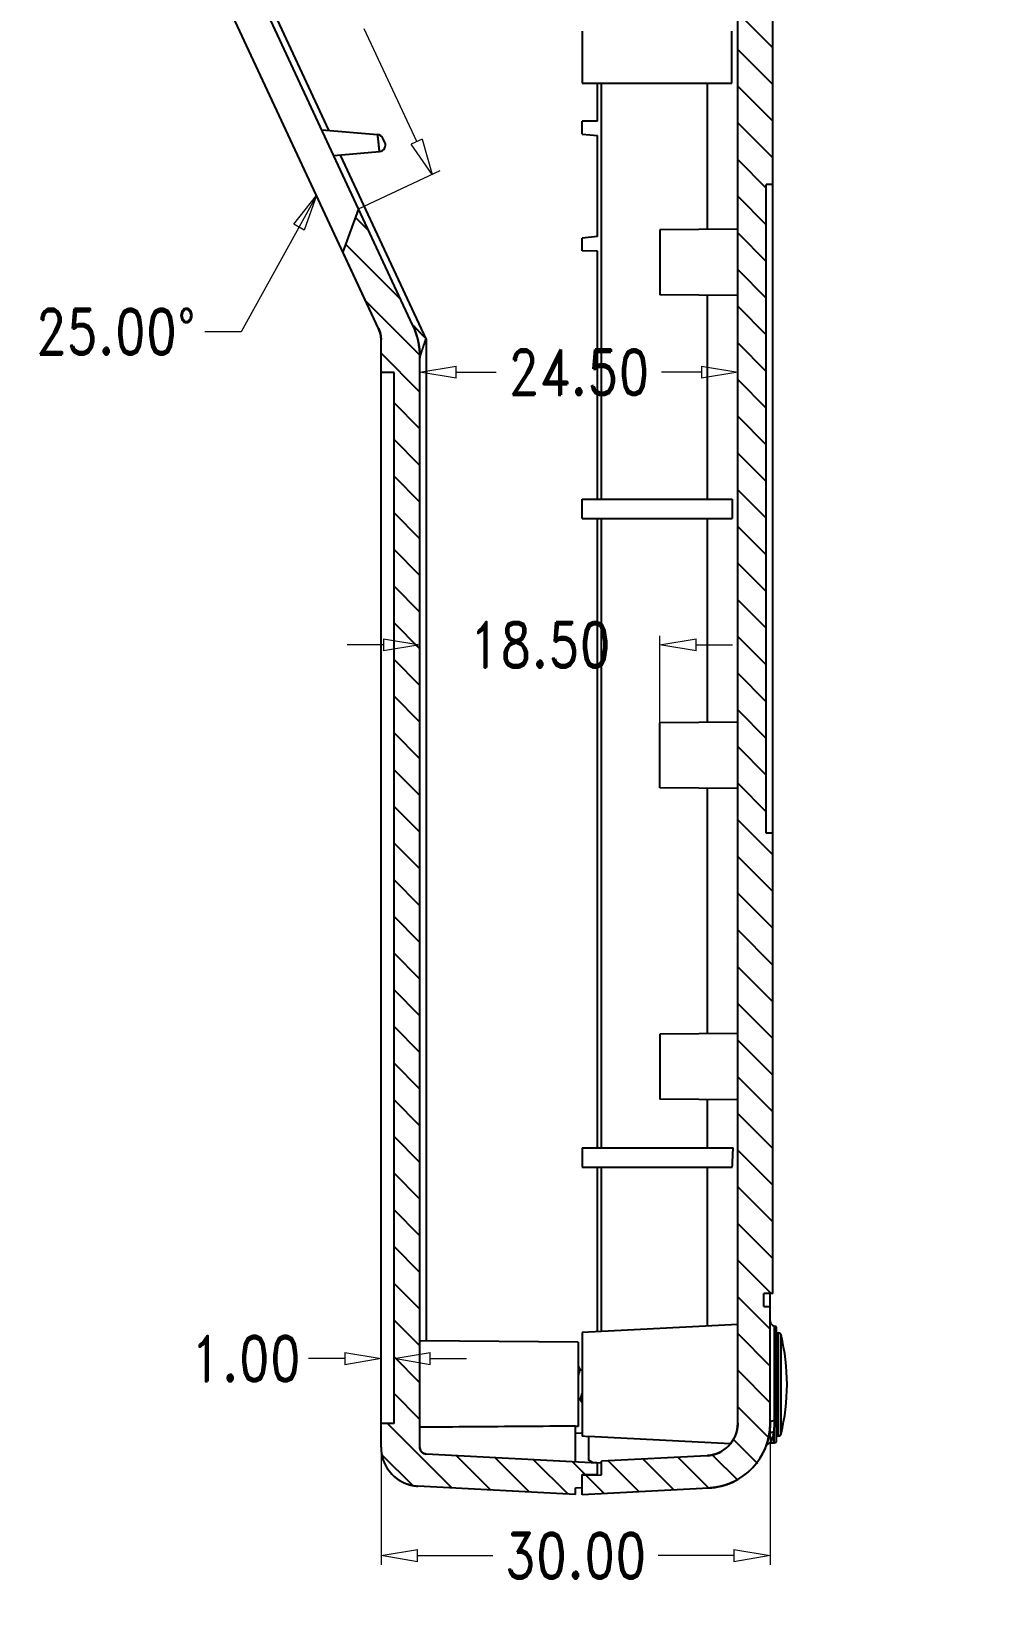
# Model space of a CAD drawing. Header units: millimetres. Extents: x 0 to 4083, y 0 to 1644.
# Drawn here: x 3757.6 to 3832.4, y 1405.8 to 1527.1 of the extents above; entities that cross this region are included whole.
import ezdxf

# ---------------------------------------------------------------- set-up
doc = ezdxf.new("R2010")
doc.units = ezdxf.units.MM
doc.layers.get('0').update_dxf_attribs({"linetype": 'CONTINUOUS'})
doc.layers.get('Defpoints').update_dxf_attribs({"linetype": 'CONTINUOUS'})
doc.layers.add('dim', color=3, linetype='CONTINUOUS', lineweight=9)
doc.styles.add('longtou', font='romand.shx', dxfattribs={"width": 0.8, "bigfont": 'fangsong.shx'})
doc.dimstyles.new('YanXiu', dxfattribs={"dimtxt": 2.5, "dimasz": 2.2, "dimexe": 1, "dimexo": 0, "dimgap": 0.66, "dimtad": 0, "dimzin": 0, "dimdsep": 46, "dimtxsty": 'longtou', "dimblk": 'CLOSEDBLANK', "dimcen": 0, "dimclrd": 3, "dimclre": 3, "dimclrt": 7, "dimadec": 0, "dimazin": 0, "dimtfac": 1, "dimtdec": 4, "dimtofl": 0, "dimtmove": 0, "dimatfit": 3, "dimldrblk": 'CLOSEDBLANK', "dimfxl": 0, "dimtolj": 1, "dimtzin": 0, "dimlwd": 0, "dimlwe": 0, "dimarcsym": 0})
pattern_1 = [(135, (4351.6429, 1037.0707), (1.4142136, 1.4142136), [])]

# ---------------------------------------------------------------- blocks, each defined once
blk = doc.blocks.new('_ClosedBlank')
at = {"color": 0, "linetype": 'ByBlock', "lineweight": -2}
for p, q in [((-1, 0.167), (0, 0)), ((-1, 0.167), (-1, -0.167)), ((0, 0), (-1, -0.167))]:
    blk.add_line(p, q, dxfattribs=at)
blk = doc.blocks.new('*D19')
at = {"layer": 'Defpoints', "color": 0}
for p in [(3812.05, 1500.87), (3787.55, 1499.34), (3812.05, 1497.47)]:
    blk.add_point(p, dxfattribs=at)
at = {"layer": 'dim', "color": 3, "lineweight": 5}
for p, q in [((3787.55, 1499.34), (3787.55, 1501.57)), ((3812.05, 1497.47), (3812.05, 1501.57)), ((3790.35, 1500.87), (3793.43, 1500.87)), ((3809.25, 1500.87), (3806.17, 1500.87))]:
    blk.add_line(p, q, dxfattribs=at)
at = {"layer": 'dim', "color": 3, "lineweight": 5, "xscale": 2.8, "yscale": 2.8, "zscale": 2.8, "rotation": 180}
blk.add_blockref('_ClosedBlank', (3787.55, 1500.87), dxfattribs=at)
at = {"layer": 'dim', "color": 3, "lineweight": 5, "xscale": 2.8, "yscale": 2.8, "zscale": 2.8}
blk.add_blockref('_ClosedBlank', (3812.05, 1500.87), dxfattribs=at)
at = {"layer": 'dim', "color": 7, "insert": (3799.8, 1500.87), "char_height": 3.5, "attachment_point": 5, "style": 'longtou'}
blk.add_mtext('24.50', dxfattribs=at)
blk = doc.blocks.new('*D20')
at = {"layer": 'Defpoints', "color": 0}
for p in [(3787.55, 1479.86), (3787.55, 1473.88), (3806.05, 1473.84)]:
    blk.add_point(p, dxfattribs=at)
at = {"layer": 'dim', "color": 3, "lineweight": 5}
for p, q in [((3787.55, 1473.88), (3787.55, 1480.56)), ((3806.05, 1473.84), (3806.05, 1480.56)), ((3784.75, 1479.86), (3781.95, 1479.86)), ((3808.85, 1479.86), (3811.65, 1479.86))]:
    blk.add_line(p, q, dxfattribs=at)
at = {"layer": 'dim', "color": 3, "lineweight": 5, "xscale": 2.8, "yscale": 2.8, "zscale": 2.8}
blk.add_blockref('_ClosedBlank', (3787.55, 1479.86), dxfattribs=at)
at = {"layer": 'dim', "color": 3, "lineweight": 5, "xscale": 2.8, "yscale": 2.8, "zscale": 2.8, "rotation": 180}
blk.add_blockref('_ClosedBlank', (3806.05, 1479.86), dxfattribs=at)
at = {"layer": 'dim', "color": 7, "insert": (3796.8, 1479.86), "char_height": 3.5, "attachment_point": 5, "style": 'longtou'}
blk.add_mtext('18.50', dxfattribs=at)
blk = doc.blocks.new('*D21')
at = {"layer": 'Defpoints', "color": 0}
for p in [(3766.97, 1547.46), (3788.48, 1516.11), (3782.82, 1513.47)]:
    blk.add_point(p, dxfattribs=at)
at = {"layer": 'dim', "color": 3, "lineweight": 5}
for p, q in [((3766.97, 1547.46), (3773.27, 1550.4)), ((3773.82, 1547.56), (3777.87, 1538.88)), ((3787.3, 1518.65), (3783.25, 1527.34)), ((3782.82, 1513.47), (3789.12, 1516.41))]:
    blk.add_line(p, q, dxfattribs=at)
at = {"layer": 'dim', "color": 3, "lineweight": 5, "xscale": 2.8, "yscale": 2.8, "zscale": 2.8}
for p, rotation in [((3772.63, 1550.1), 115.0000000000159), ((3788.48, 1516.11), 295.0000000000159)]:
    blk.add_blockref('_ClosedBlank', p, dxfattribs=dict(at, rotation=rotation))
at = {"layer": 'dim', "color": 7, "insert": (3780.56, 1533.11), "char_height": 3.5, "attachment_point": 5, "rotation": 295, "style": 'longtou'}
blk.add_mtext('37.50', dxfattribs=at)
blk = doc.blocks.new('*D33')
at = {"layer": 'Defpoints', "color": 0}
for p in [(3784.55, 1424.83), (3784.55, 1419.82), (3785.55, 1419.84)]:
    blk.add_point(p, dxfattribs=at)
at = {"layer": 'dim', "color": 3, "lineweight": 5}
for p, q in [((3781.75, 1424.83), (3778.95, 1424.83)), ((3784.55, 1419.82), (3784.55, 1425.53)), ((3785.55, 1419.84), (3785.55, 1425.53)), ((3788.35, 1424.83), (3791.15, 1424.83))]:
    blk.add_line(p, q, dxfattribs=at)
at = {"layer": 'dim', "color": 3, "lineweight": 5, "xscale": 2.8, "yscale": 2.8, "zscale": 2.8}
blk.add_blockref('_ClosedBlank', (3784.55, 1424.83), dxfattribs=at)
at = {"layer": 'dim', "color": 3, "lineweight": 5, "xscale": 2.8, "yscale": 2.8, "zscale": 2.8, "rotation": 180}
blk.add_blockref('_ClosedBlank', (3785.55, 1424.83), dxfattribs=at)
at = {"layer": 'dim', "color": 7, "insert": (3774.12, 1424.83), "char_height": 3.5, "attachment_point": 5, "style": 'longtou'}
blk.add_mtext('1.00', dxfattribs=at)
blk = doc.blocks.new('*D34')
at = {"layer": 'Defpoints', "color": 0}
for p in [(3814.55, 1419.84), (3784.55, 1418), (3814.55, 1409.64)]:
    blk.add_point(p, dxfattribs=at)
at = {"layer": 'dim', "color": 3, "lineweight": 5}
for p, q in [((3814.55, 1419.84), (3814.55, 1408.94)), ((3784.55, 1418), (3784.55, 1408.94)), ((3787.35, 1409.64), (3793.18, 1409.64)), ((3811.75, 1409.64), (3805.92, 1409.64))]:
    blk.add_line(p, q, dxfattribs=at)
at = {"layer": 'dim', "color": 3, "lineweight": 5, "xscale": 2.8, "yscale": 2.8, "zscale": 2.8, "rotation": 180}
blk.add_blockref('_ClosedBlank', (3784.55, 1409.64), dxfattribs=at)
at = {"layer": 'dim', "color": 3, "lineweight": 5, "xscale": 2.8, "yscale": 2.8, "zscale": 2.8}
blk.add_blockref('_ClosedBlank', (3814.55, 1409.64), dxfattribs=at)
at = {"layer": 'dim', "color": 7, "insert": (3799.55, 1409.64), "char_height": 3.5, "attachment_point": 5, "style": 'longtou'}
blk.add_mtext('30.00', dxfattribs=at)
blk = doc.blocks.new('*D44')
at = {"layer": 'Defpoints', "color": 0}
for p in [(3935.9, 1559.67), (3937.85, 1560.11)]:
    blk.add_point(p, dxfattribs=at)
at = {"layer": 'dim', "color": 3, "lineweight": 5}
blk.add_line((3930.44, 1558.42), (3933.17, 1559.04), dxfattribs=at)
at = {"layer": 'dim', "color": 3, "lineweight": 5, "xscale": 2.8, "yscale": 2.8, "zscale": 2.8, "rotation": 12.82550055500825}
blk.add_blockref('_ClosedBlank', (3935.9, 1559.67), dxfattribs=at)
at = {"layer": 'dim', "color": 7, "insert": (3924.23, 1557.01), "char_height": 3.5, "attachment_point": 5, "rotation": 12.8255, "style": 'longtou'}
blk.add_mtext('∅2.00', dxfattribs=at)

msp = doc.modelspace()

# ---------------------------------------------------------------- hatches: boundary and pattern name
h = msp.add_hatch()
h.set_pattern_fill('DEFAULT__8', color=5, scale=2, angle=45, style=0)
h.set_pattern_definition(pattern_1)
edge = h.paths.add_edge_path()
edge.add_line((3800.05, 1414.889), (3800.05, 1415.892))
edge.add_line((3800.05, 1415.892), (3801.25, 1415.913))
edge.add_line((3801.25, 1415.913), (3801.25, 1416.779))
edge.add_line((3801.25, 1416.779), (3788.024, 1417.472))
edge.add_spline(control_points=[(3788.024, 1417.472), (3787.744, 1417.487), (3787.55, 1417.691), (3787.55, 1417.972)], knot_values=[0, 0, 0, 0, 1, 1, 1, 1], degree=3, periodic=0)
edge.add_line((3787.55, 1417.972), (3787.55, 1501.99))
edge.add_spline(control_points=[(3786.988, 1504.526), (3787.36, 1503.729), (3787.55, 1502.87), (3787.55, 1501.99)], knot_values=[0, 0, 0, 0, 1, 1, 1, 1], degree=3, periodic=0)
edge.add_line((3786.988, 1504.526), (3782.816, 1513.473))
edge.add_line((3782.816, 1513.473), (3781.607, 1510.15))
edge.add_line((3781.607, 1510.15), (3784.363, 1504.24))
edge.add_spline(control_points=[(3784.363, 1504.24), (3784.487, 1503.975), (3784.55, 1503.688), (3784.55, 1503.395)], knot_values=[0, 0, 0, 0, 1, 1, 1, 1], degree=3, periodic=0)
edge.add_line((3784.55, 1503.395), (3784.55, 1500.856))
edge.add_line((3784.55, 1500.856), (3785.55, 1500.839))
edge.add_line((3785.55, 1500.839), (3785.55, 1419.839))
edge.add_line((3785.55, 1419.839), (3784.55, 1419.821))
edge.add_line((3784.55, 1419.821), (3784.55, 1417.998))
edge.add_spline(control_points=[(3784.55, 1417.998), (3784.55, 1416.312), (3785.71, 1415.09), (3787.393, 1415.002)], knot_values=[0, 0, 0, 0, 1, 1, 1, 1], degree=3, periodic=0)
edge.add_line((3787.393, 1415.002), (3799.55, 1414.365))
edge.add_line((3799.55, 1414.365), (3799.55, 1414.88))
edge.add_line((3799.55, 1414.88), (3800.05, 1414.889))
edge = h.paths.add_edge_path()
edge.add_line((3788.55, 1565.736), (3788.997, 1565.759))
edge.add_spline(control_points=[(3788.997, 1565.759), (3789.275, 1565.774), (3789.488, 1565.953), (3789.55, 1566.225)], knot_values=[0, 0, 0, 0, 1, 1, 1, 1], degree=3, periodic=0)
edge.add_line((3789.55, 1566.225), (3791.049, 1566.238))
edge.add_line((3791.049, 1566.238), (3791.55, 1566.038))
edge.add_line((3791.55, 1566.038), (3791.55, 1565.339))
edge.add_line((3791.55, 1565.339), (3790.55, 1565.339))
edge.add_line((3790.55, 1565.339), (3790.55, 1564.039))
edge.add_line((3790.55, 1564.039), (3791.55, 1564.039))
edge.add_line((3791.55, 1564.039), (3791.55, 1563.069))
edge.add_line((3791.55, 1563.069), (3785.659, 1562.966))
edge.add_spline(control_points=[(3785.659, 1562.966), (3785.329, 1562.961), (3785, 1562.939), (3784.673, 1562.9)], knot_values=[0, 0, 0, 0, 1, 1, 1, 1], degree=3, periodic=0)
edge.add_spline(control_points=[(3784.673, 1562.9), (3777.206, 1562.027), (3770.013, 1559.843), (3763.322, 1556.417)], knot_values=[0, 0, 0, 0, 1, 1, 1, 1], degree=3, periodic=0)
edge.add_spline(control_points=[(3763.322, 1556.417), (3763.069, 1556.287), (3762.977, 1556.018), (3763.097, 1555.76)], knot_values=[0, 0, 0, 0, 1, 1, 1, 1], degree=3, periodic=0)
edge.add_line((3763.097, 1555.76), (3766.968, 1547.459))
edge.add_line((3766.968, 1547.459), (3763.646, 1548.668))
edge.add_line((3763.646, 1548.668), (3760.831, 1554.704))
edge.add_spline(control_points=[(3762.183, 1558.642), (3760.664, 1557.864), (3760.11, 1556.25), (3760.831, 1554.704)], knot_values=[0, 0, 0, 0, 1, 1, 1, 1], degree=3, periodic=0)
edge.add_spline(control_points=[(3788.55, 1565.736), (3779.325, 1565.252), (3770.405, 1562.852), (3762.183, 1558.642)], knot_values=[0, 0, 0, 0, 1, 1, 1, 1], degree=3, periodic=0)
h = msp.add_hatch()
h.set_pattern_fill('A', color=5, scale=2, angle=45, style=0)
h.set_pattern_definition(pattern_1)
edge = h.paths.add_edge_path()
edge.add_line((3800.05, 1414.339), (3800.05, 1415.842))
edge.add_line((3800.05, 1415.842), (3801.55, 1415.868))
edge.add_line((3801.55, 1415.868), (3801.55, 1416.921))
edge.add_line((3801.55, 1416.921), (3809.681, 1417.347))
edge.add_spline(control_points=[(3812.05, 1419.843), (3812.05, 1418.439), (3811.084, 1417.42), (3809.681, 1417.347)], knot_values=[0, 0, 0, 0, 1, 1, 1, 1], degree=3, periodic=0)
edge.add_line((3812.05, 1419.843), (3812.05, 1560.834))
edge.add_spline(control_points=[(3812.05, 1560.834), (3812.05, 1561.69), (3811.645, 1562.445), (3810.931, 1562.918)], knot_values=[0, 0, 0, 0, 1, 1, 1, 1], degree=3, periodic=0)
edge.add_spline(control_points=[(3810.931, 1562.918), (3810.771, 1563.024), (3810.588, 1563.081), (3810.396, 1563.084)], knot_values=[0, 0, 0, 0, 1, 1, 1, 1], degree=3, periodic=0)
edge.add_line((3810.396, 1563.084), (3807.55, 1563.134))
edge.add_line((3807.55, 1563.134), (3807.55, 1564.039))
edge.add_line((3807.55, 1564.039), (3808.55, 1564.039))
edge.add_line((3808.55, 1564.039), (3808.55, 1565.339))
edge.add_line((3808.55, 1565.339), (3807.55, 1565.339))
edge.add_line((3807.55, 1565.339), (3807.55, 1566.069))
edge.add_line((3807.55, 1566.069), (3808.052, 1566.269))
edge.add_line((3808.052, 1566.269), (3809.55, 1566.256))
edge.add_spline(control_points=[(3809.55, 1566.256), (3809.614, 1566.004), (3809.811, 1565.834), (3810.07, 1565.807)], knot_values=[0, 0, 0, 0, 1, 1, 1, 1], degree=3, periodic=0)
edge.add_spline(control_points=[(3814.55, 1560.834), (3814.55, 1563.527), (3812.748, 1565.527), (3810.07, 1565.807)], knot_values=[0, 0, 0, 0, 1, 1, 1, 1], degree=3, periodic=0)
edge.add_line((3814.55, 1560.834), (3814.55, 1551.839))
edge.add_line((3814.55, 1551.839), (3814.05, 1551.83))
edge.add_line((3814.05, 1551.83), (3814.05, 1550.839))
edge.add_line((3814.05, 1550.839), (3814.75, 1550.826))
edge.add_line((3814.75, 1550.826), (3814.75, 1515.339))
edge.add_line((3814.75, 1515.339), (3814.25, 1515.336))
edge.add_line((3814.25, 1515.336), (3814.25, 1465.341))
edge.add_line((3814.25, 1465.341), (3814.75, 1465.339))
edge.add_line((3814.75, 1465.339), (3814.75, 1429.851))
edge.add_line((3814.75, 1429.851), (3814.05, 1429.839))
edge.add_line((3814.05, 1429.839), (3814.05, 1428.847))
edge.add_line((3814.05, 1428.847), (3814.55, 1428.839))
edge.add_line((3814.55, 1428.839), (3814.55, 1419.843))
edge.add_spline(control_points=[(3814.55, 1419.843), (3814.55, 1417.035), (3812.617, 1414.997), (3809.812, 1414.85)], knot_values=[0, 0, 0, 0, 1, 1, 1, 1], degree=3, periodic=0)
edge.add_line((3809.812, 1414.85), (3800.05, 1414.339))

# ---------------------------------------------------------------- linework, layer by layer
at = {"color": 7, "linetype": 'Continuous'}
for p, q in [((3812.05, 1419.843), (3812.05, 1560.834)), ((3812.05, 1419.843), (3812.05, 1560.834)), ((3786.988, 1504.526), (3763.097, 1555.76)), ((3784.363, 1504.24), (3760.831, 1554.704)), ((3814.75, 1515.339), (3814.75, 1550.826)), ((3814.75, 1429.851), (3814.75, 1550.826)), ((3780.533, 1519.517), (3769.585, 1543.011)), ((3800.05, 1527.164), (3800.05, 1523.164)), ((3800.05, 1523.164), (3811.589, 1523.164)), ((3801.25, 1520.235), (3801.25, 1523.164)), ((3801.55, 1491.089), (3801.55, 1523.164)), ((3809.681, 1523.164), (3809.681, 1511.87)), ((3779.975, 1519.566), (3784.289, 1519.188)), ((3801.25, 1520.235), (3800.05, 1520.214)), ((3800.05, 1519.214), (3800.05, 1520.214)), ((3800.05, 1519.214), (3801.25, 1519.109)), ((3784.846, 1518.584), (3784.698, 1518.902)), ((3801.25, 1511.319), (3801.25, 1519.109)), ((3780.908, 1517.566), (3784.437, 1517.875)), ((3788.024, 1503.442), (3781.422, 1517.611)), ((3814.75, 1515.339), (3814.25, 1515.336)), ((3814.75, 1515.339), (3814.25, 1515.336)), ((3814.25, 1465.341), (3814.25, 1515.336)), ((3814.25, 1465.341), (3814.25, 1515.336)), ((3782.816, 1513.473), (3781.607, 1510.15)), ((3782.816, 1513.473), (3781.607, 1510.15)), ((3786.988, 1504.526), (3782.816, 1513.473)), ((3801.25, 1511.319), (3800.05, 1511.214)), ((3800.05, 1510.214), (3800.05, 1511.214)), ((3812.05, 1511.891), (3806.05, 1511.839)), ((3806.05, 1511.839), (3806.05, 1506.839)), ((3784.363, 1504.24), (3781.607, 1510.15)), ((3801.25, 1510.193), (3800.05, 1510.214)), ((3801.25, 1491.089), (3801.25, 1510.193)), ((3812.05, 1506.786), (3806.05, 1506.839)), ((3809.681, 1506.807), (3809.681, 1491.089)), ((3788.024, 1503.442), (3788.024, 1426.191)), ((3784.55, 1500.856), (3784.55, 1503.395)), ((3784.55, 1417.998), (3784.55, 1503.395)), ((3787.55, 1417.972), (3787.55, 1501.99)), ((3787.55, 1417.972), (3787.55, 1501.99)), ((3785.55, 1500.839), (3784.55, 1500.856)), ((3785.55, 1500.839), (3784.55, 1500.856)), ((3785.55, 1419.839), (3785.55, 1500.839)), ((3785.55, 1419.839), (3785.55, 1500.839)), ((3800.05, 1489.589), (3800.05, 1491.089)), ((3800.05, 1491.089), (3811.619, 1491.089)), ((3800.05, 1489.589), (3811.619, 1489.589)), ((3801.25, 1441.089), (3801.25, 1489.589)), ((3801.55, 1441.089), (3801.55, 1489.589)), ((3809.681, 1489.589), (3809.681, 1473.87)), ((3812.05, 1473.891), (3806.05, 1473.839)), ((3806.05, 1468.839), (3806.05, 1473.839)), ((3812.05, 1468.786), (3806.05, 1468.839)), ((3809.681, 1468.807), (3809.681, 1449.87)), ((3814.75, 1465.339), (3814.25, 1465.341)), ((3814.75, 1465.339), (3814.25, 1465.341)), ((3814.75, 1429.851), (3814.75, 1465.339)), ((3812.05, 1449.891), (3806.05, 1449.839)), ((3806.05, 1449.839), (3806.05, 1444.839)), ((3812.05, 1444.786), (3806.05, 1444.839)), ((3809.681, 1444.807), (3809.681, 1441.089)), ((3800.05, 1441.089), (3811.692, 1441.089)), ((3800.05, 1441.089), (3800.05, 1439.589)), ((3800.05, 1439.589), (3811.625, 1439.589)), ((3801.25, 1426.901), (3801.25, 1439.589)), ((3801.55, 1426.917), (3801.55, 1439.589)), ((3809.681, 1439.589), (3809.681, 1427.343)), ((3814.75, 1429.851), (3814.05, 1429.839)), ((3814.75, 1429.851), (3814.05, 1429.839)), ((3814.05, 1428.847), (3814.05, 1429.839)), ((3814.05, 1428.847), (3814.05, 1429.839)), ((3814.55, 1419.843), (3814.55, 1429.847)), ((3814.05, 1428.847), (3814.55, 1428.839)), ((3814.05, 1428.847), (3814.55, 1428.839)), ((3814.55, 1419.843), (3814.55, 1428.839)), ((3812.05, 1427.467), (3800.05, 1426.839)), ((3814.884, 1420.085), (3814.884, 1427.339)), ((3815.05, 1418.535), (3815.05, 1427.142)), ((3799.75, 1426.089), (3787.55, 1426.195)), ((3799.75, 1426.087), (3799.75, 1419.59)), ((3800.05, 1426.839), (3800.05, 1418.839)), ((3815.05, 1426.812), (3815.197, 1426.81)), ((3815.197, 1418.867), (3815.197, 1426.81)), ((3815.388, 1419.019), (3815.388, 1426.658)), ((3799.75, 1424.241), (3799.886, 1424.013)), ((3799.886, 1424.013), (3799.93, 1423.939)), ((3800.05, 1423.939), (3799.906, 1423.939)), ((3799.894, 1421.739), (3799.75, 1421.739)), ((3799.924, 1421.649), (3799.871, 1421.739)), ((3800.05, 1421.436), (3799.924, 1421.649)), ((3785.55, 1419.839), (3784.55, 1419.821)), ((3785.55, 1419.839), (3784.55, 1419.821)), ((3784.55, 1417.998), (3784.55, 1419.821)), ((3799.55, 1416.868), (3799.55, 1419.625)), ((3799.75, 1419.589), (3799.55, 1419.587)), ((3799.55, 1419.118), (3800.056, 1419.092)), ((3800.55, 1418.812), (3800.05, 1418.839)), ((3800.55, 1418.858), (3811.486, 1418.293)), ((3800.55, 1418.858), (3800.55, 1417.01)), ((3814.854, 1418.335), (3814.854, 1419.188)), ((3815.05, 1418.865), (3815.197, 1418.867)), ((3801.25, 1416.779), (3788.024, 1417.472)), ((3801.25, 1416.779), (3788.024, 1417.472)), ((3809.681, 1417.347), (3801.55, 1416.921)), ((3809.681, 1417.347), (3801.55, 1416.921)), ((3814.604, 1418.331), (3814.854, 1418.335)), ((3800.836, 1416.845), (3800.55, 1417.01)), ((3800.836, 1416.845), (3801.55, 1416.807)), ((3801.25, 1415.913), (3801.25, 1416.823)), ((3801.25, 1415.913), (3801.25, 1416.779)), ((3801.55, 1415.868), (3801.55, 1416.921)), ((3801.55, 1415.868), (3801.55, 1416.921)), ((3799.55, 1414.365), (3787.393, 1415.002)), ((3799.55, 1414.365), (3787.393, 1415.002)), ((3799.55, 1414.88), (3800.05, 1414.889)), ((3799.55, 1414.88), (3800.05, 1414.889)), ((3799.55, 1414.365), (3799.55, 1414.88)), ((3799.55, 1414.365), (3799.55, 1414.88)), ((3800.05, 1415.892), (3801.25, 1415.913)), ((3800.05, 1415.892), (3801.25, 1415.913)), ((3800.05, 1414.889), (3800.05, 1415.892)), ((3800.05, 1414.339), (3800.05, 1415.892)), ((3800.05, 1415.842), (3801.55, 1415.868)), ((3800.05, 1415.842), (3801.55, 1415.868)), ((3800.05, 1414.339), (3800.05, 1415.842)), ((3809.812, 1414.85), (3800.05, 1414.339)), ((3809.812, 1414.85), (3800.05, 1414.339))]:
    msp.add_line(p, q, dxfattribs=at)
msp.add_lwpolyline([(3814.593, 1418.331), (3814.473, 1418.31), (3814.322, 1418.218), (3814.226, 1418.072)], dxfattribs=at)
for centre, radius, start, end in [((2798.245, 1525.088), 1013.346, 359.891223, 0.117387), ((3784.245, 1518.69), 0.5, 25, 85), ((3784.393, 1518.373), 0.5, 275, 25), ((3782.55, 1503.395), 2, 0, 25), ((3781.55, 1501.99), 6, 0, 25), ((3572.467, 1450.977), 239.43, 357.27378, 357.63309), ((3814.95, 1427.734), 0.4, 180, 260.40593), ((3814.85, 1427.142), 0.2, 0, 80.40593), ((3815.193, 1426.61), 0.2, 13.81706, 89), ((3799.859, 1422.839), 15.991, 346.18294, 13.81706), ((3809.55, 1419.843), 2.5, 273, 0), ((3809.55, 1419.843), 5, 273, 0), ((3801.504, 1420.081), 13.38, 356.17253, 0.01387), ((3814.85, 1418.535), 0.2, 271, 0), ((3815.193, 1419.067), 0.2, 271, 346.18294), ((3787.55, 1417.998), 3, 180, 267), ((3788.05, 1417.972), 0.5, 180, 267)]:
    msp.add_arc(centre, radius, start, end, dxfattribs=at)
for points, start_tangent, end_tangent in [([(3784.437, 1517.875), (3784.434, 1517.899), (3784.431, 1517.927), (3784.427, 1517.966), (3784.421, 1518.018), (3784.414, 1518.086), (3784.404, 1518.174), (3784.392, 1518.285), (3784.377, 1518.418), (3784.361, 1518.568), (3784.343, 1518.726), (3784.326, 1518.877), (3784.31, 1519.007), (3784.299, 1519.106), (3784.289, 1519.188)], (-0.1061905, 0.9943458), (-0.1209237, 0.9926618)), ([(3784.363, 1504.24), (3784.374, 1504.216), (3784.385, 1504.191), (3784.396, 1504.166), (3784.406, 1504.141), (3784.416, 1504.116), (3784.426, 1504.09), (3784.435, 1504.064), (3784.444, 1504.039), (3784.453, 1504.013), (3784.461, 1503.987), (3784.469, 1503.96), (3784.476, 1503.934), (3784.484, 1503.908), (3784.49, 1503.881), (3784.497, 1503.855), (3784.503, 1503.828), (3784.509, 1503.801), (3784.514, 1503.774), (3784.519, 1503.747), (3784.524, 1503.721), (3784.528, 1503.693), (3784.532, 1503.666), (3784.535, 1503.639), (3784.539, 1503.612), (3784.541, 1503.585), (3784.544, 1503.558), (3784.546, 1503.531), (3784.547, 1503.504), (3784.549, 1503.476), (3784.55, 1503.449), (3784.55, 1503.422), (3784.55, 1503.395)], (0.4226183, -0.9063078), (0, -1)), ([(3786.988, 1504.526), (3787.005, 1504.489), (3787.022, 1504.452), (3787.039, 1504.415), (3787.055, 1504.378), (3787.071, 1504.34), (3787.087, 1504.303), (3787.102, 1504.265), (3787.118, 1504.227), (3787.133, 1504.189), (3787.148, 1504.151), (3787.162, 1504.113), (3787.177, 1504.075), (3787.191, 1504.037), (3787.204, 1503.998), (3787.218, 1503.96), (3787.231, 1503.921), (3787.244, 1503.882), (3787.257, 1503.843), (3787.27, 1503.804), (3787.282, 1503.765), (3787.294, 1503.726), (3787.306, 1503.686), (3787.317, 1503.647), (3787.328, 1503.608), (3787.339, 1503.568), (3787.35, 1503.528), (3787.36, 1503.489), (3787.37, 1503.449), (3787.38, 1503.409), (3787.39, 1503.369), (3787.399, 1503.329), (3787.408, 1503.289), (3787.417, 1503.249), (3787.425, 1503.209), (3787.434, 1503.168), (3787.441, 1503.128), (3787.449, 1503.088), (3787.456, 1503.047), (3787.464, 1503.007), (3787.47, 1502.966), (3787.477, 1502.926), (3787.483, 1502.885), (3787.489, 1502.845), (3787.495, 1502.804), (3787.5, 1502.764), (3787.505, 1502.723), (3787.51, 1502.682), (3787.515, 1502.642), (3787.519, 1502.601), (3787.523, 1502.56), (3787.527, 1502.519), (3787.53, 1502.479), (3787.534, 1502.438), (3787.537, 1502.397), (3787.539, 1502.356), (3787.542, 1502.316), (3787.544, 1502.275), (3787.545, 1502.234), (3787.547, 1502.194), (3787.548, 1502.153), (3787.549, 1502.112), (3787.55, 1502.072), (3787.55, 1502.031), (3787.55, 1501.99)], (0.4226183, -0.9063078), (0, -1)), ([(3786.988, 1504.526), (3787.02, 1504.487), (3787.047, 1504.458), (3787.078, 1504.425), (3787.111, 1504.391), (3787.144, 1504.356), (3787.177, 1504.321), (3787.209, 1504.287), (3787.239, 1504.255), (3787.269, 1504.223), (3787.298, 1504.192), (3787.328, 1504.159), (3787.36, 1504.126), (3787.392, 1504.092), (3787.425, 1504.058), (3787.459, 1504.023), (3787.494, 1503.986), (3787.533, 1503.946), (3787.576, 1503.902), (3787.625, 1503.853), (3787.678, 1503.8), (3787.736, 1503.741), (3787.799, 1503.676), (3787.868, 1503.606), (3787.943, 1503.528), (3788.024, 1503.442)], (0.4656188, -0.8849854), (0.6818635, -0.7314794)), ([(3787.7, 1502.487), (3787.714, 1502.531), (3787.729, 1502.577), (3787.744, 1502.623), (3787.76, 1502.671), (3787.777, 1502.721), (3787.795, 1502.775), (3787.815, 1502.835), (3787.837, 1502.901), (3787.862, 1502.974), (3787.889, 1503.053), (3787.918, 1503.139), (3787.95, 1503.232), (3787.986, 1503.333), (3788.024, 1503.442)], (0.3126674, 0.9498627), (0.3240086, 0.9460541)), ([(3787.55, 1501.992), (3787.562, 1502.046), (3787.573, 1502.087), (3787.587, 1502.133), (3787.601, 1502.18), (3787.616, 1502.227)], (-0.0000818, 1), (0.2998856, 0.9539752)), ([(3787.616, 1502.227), (3787.63, 1502.274), (3787.645, 1502.318), (3787.658, 1502.361), (3787.672, 1502.402), (3787.685, 1502.444), (3787.7, 1502.487)], (0.2998856, 0.9539752), (0.3126674, 0.9498627)), ([(3811.619, 1491.089), (3811.619, 1490.589), (3811.619, 1490.089), (3811.619, 1489.589)], (0.0007115, -0.9999997), (-0.0007115, -0.9999997)), ([(3799.906, 1423.936), (3799.887, 1423.932), (3799.85, 1423.883), (3799.813, 1423.787), (3799.776, 1423.65), (3799.75, 1423.527)], (-0.9997214, -0.0236043), (-0.2011278, -0.979565)), ([(3799.894, 1421.741), (3799.915, 1421.746), (3799.951, 1421.795), (3799.988, 1421.891), (3800.024, 1422.027), (3800.051, 1422.15)], (0.9994004, 0.0346242), (0.2011718, 0.979556)), ([(3812.05, 1419.843), (3812.05, 1419.816), (3812.05, 1419.789), (3812.049, 1419.762), (3812.048, 1419.735), (3812.047, 1419.707), (3812.045, 1419.68), (3812.043, 1419.652), (3812.041, 1419.625), (3812.038, 1419.597), (3812.035, 1419.569), (3812.032, 1419.541), (3812.029, 1419.514), (3812.025, 1419.486), (3812.02, 1419.457), (3812.016, 1419.429), (3812.011, 1419.401), (3812.006, 1419.373), (3812, 1419.345), (3811.994, 1419.317), (3811.988, 1419.288), (3811.981, 1419.26), (3811.974, 1419.232), (3811.967, 1419.204), (3811.959, 1419.175), (3811.951, 1419.147), (3811.943, 1419.119), (3811.934, 1419.09), (3811.925, 1419.062), (3811.916, 1419.034), (3811.906, 1419.006), (3811.896, 1418.978), (3811.885, 1418.95), (3811.874, 1418.922), (3811.863, 1418.894), (3811.852, 1418.866), (3811.84, 1418.838), (3811.827, 1418.811), (3811.814, 1418.783), (3811.801, 1418.756), (3811.788, 1418.728), (3811.774, 1418.701), (3811.76, 1418.674), (3811.746, 1418.647), (3811.731, 1418.62), (3811.716, 1418.594), (3811.7, 1418.567), (3811.684, 1418.541), (3811.668, 1418.514), (3811.651, 1418.488), (3811.634, 1418.463), (3811.617, 1418.437), (3811.6, 1418.411), (3811.582, 1418.386), (3811.563, 1418.361), (3811.545, 1418.336), (3811.526, 1418.311), (3811.507, 1418.287), (3811.487, 1418.263), (3811.467, 1418.239), (3811.447, 1418.215), (3811.427, 1418.191), (3811.406, 1418.168), (3811.385, 1418.145), (3811.364, 1418.122), (3811.342, 1418.1), (3811.32, 1418.078), (3811.298, 1418.056), (3811.276, 1418.034), (3811.253, 1418.013), (3811.23, 1417.992), (3811.207, 1417.971), (3811.184, 1417.95), (3811.16, 1417.93), (3811.136, 1417.91), (3811.112, 1417.891), (3811.088, 1417.872), (3811.063, 1417.853), (3811.038, 1417.834), (3811.013, 1417.816), (3810.988, 1417.798), (3810.963, 1417.781), (3810.937, 1417.763), (3810.912, 1417.746), (3810.886, 1417.73), (3810.86, 1417.714), (3810.834, 1417.698), (3810.807, 1417.682), (3810.781, 1417.667), (3810.754, 1417.652), (3810.727, 1417.638), (3810.701, 1417.624), (3810.674, 1417.61), (3810.646, 1417.596), (3810.619, 1417.583), (3810.592, 1417.571), (3810.565, 1417.558), (3810.537, 1417.546), (3810.51, 1417.535), (3810.482, 1417.523), (3810.455, 1417.512), (3810.427, 1417.502), (3810.399, 1417.492), (3810.371, 1417.482), (3810.344, 1417.472), (3810.316, 1417.463), (3810.288, 1417.454), (3810.26, 1417.446), (3810.232, 1417.438), (3810.204, 1417.43), (3810.176, 1417.423), (3810.148, 1417.416), (3810.121, 1417.409), (3810.093, 1417.403), (3810.065, 1417.397), (3810.037, 1417.391), (3810.009, 1417.386), (3809.982, 1417.381), (3809.954, 1417.376), (3809.926, 1417.372), (3809.899, 1417.368), (3809.871, 1417.364), (3809.844, 1417.361), (3809.817, 1417.357), (3809.789, 1417.355), (3809.762, 1417.352), (3809.735, 1417.35), (3809.708, 1417.348), (3809.681, 1417.347)], (0, -1), (-0.9986295, -0.052336)), ([(3814.55, 1419.843), (3814.55, 1419.789), (3814.549, 1419.735), (3814.548, 1419.681), (3814.546, 1419.626), (3814.543, 1419.572), (3814.54, 1419.517), (3814.536, 1419.462), (3814.531, 1419.406), (3814.526, 1419.351), (3814.52, 1419.295), (3814.514, 1419.24), (3814.507, 1419.184), (3814.499, 1419.128), (3814.49, 1419.072), (3814.481, 1419.016), (3814.472, 1418.959), (3814.461, 1418.903), (3814.45, 1418.846), (3814.438, 1418.79), (3814.426, 1418.733), (3814.412, 1418.677), (3814.398, 1418.62), (3814.384, 1418.564), (3814.369, 1418.507), (3814.353, 1418.451), (3814.336, 1418.394), (3814.318, 1418.338), (3814.3, 1418.281), (3814.281, 1418.225), (3814.262, 1418.169), (3814.241, 1418.113), (3814.22, 1418.057), (3814.198, 1418.001), (3814.176, 1417.945), (3814.153, 1417.889), (3814.129, 1417.834), (3814.104, 1417.778), (3814.079, 1417.723), (3814.053, 1417.668), (3814.026, 1417.614), (3813.998, 1417.559), (3813.97, 1417.505), (3813.941, 1417.451), (3813.911, 1417.397), (3813.881, 1417.344), (3813.85, 1417.291), (3813.818, 1417.238), (3813.786, 1417.186), (3813.752, 1417.134), (3813.719, 1417.082), (3813.684, 1417.03), (3813.649, 1416.979), (3813.613, 1416.929), (3813.577, 1416.879), (3813.539, 1416.829), (3813.502, 1416.779), (3813.463, 1416.73), (3813.424, 1416.682), (3813.385, 1416.634), (3813.344, 1416.587), (3813.303, 1416.539), (3813.262, 1416.493), (3813.22, 1416.447), (3813.177, 1416.401), (3813.134, 1416.357), (3813.09, 1416.312), (3813.046, 1416.268), (3813.001, 1416.225), (3812.956, 1416.182), (3812.91, 1416.14), (3812.864, 1416.099), (3812.817, 1416.058), (3812.769, 1416.017), (3812.722, 1415.978), (3812.673, 1415.939), (3812.625, 1415.9), (3812.576, 1415.862), (3812.526, 1415.825), (3812.476, 1415.789), (3812.426, 1415.753), (3812.375, 1415.718), (3812.324, 1415.683), (3812.273, 1415.649), (3812.221, 1415.616), (3812.169, 1415.584), (3812.117, 1415.552), (3812.064, 1415.521), (3812.011, 1415.491), (3811.958, 1415.461), (3811.904, 1415.432), (3811.851, 1415.404), (3811.797, 1415.376), (3811.743, 1415.349), (3811.688, 1415.323), (3811.634, 1415.298), (3811.579, 1415.273), (3811.524, 1415.249), (3811.469, 1415.226), (3811.414, 1415.204), (3811.359, 1415.182), (3811.303, 1415.161), (3811.248, 1415.14), (3811.192, 1415.121), (3811.137, 1415.102), (3811.081, 1415.083), (3811.025, 1415.066), (3810.97, 1415.049), (3810.914, 1415.033), (3810.858, 1415.017), (3810.802, 1415.002), (3810.746, 1414.988), (3810.691, 1414.975), (3810.635, 1414.962), (3810.579, 1414.95), (3810.524, 1414.939), (3810.468, 1414.928), (3810.413, 1414.918), (3810.358, 1414.909), (3810.302, 1414.9), (3810.247, 1414.892), (3810.192, 1414.885), (3810.138, 1414.878), (3810.083, 1414.872), (3810.028, 1414.866), (3809.974, 1414.861), (3809.92, 1414.857), (3809.866, 1414.853), (3809.812, 1414.85)], (0, -1), (-0.9986295, -0.052336)), ([(3814.55, 1419.843), (3814.593, 1419.954), (3814.713, 1420.04), (3814.884, 1420.085)], (0, 1), (0.9946938, 0.1028802)), ([(3799.55, 1419.625), (3795.562, 1419.596), (3791.562, 1419.566), (3787.55, 1419.537)], (-0.9999721, -0.0074737), (-0.9999735, -0.0072734)), ([(3814.468, 1418.936), (3814.536, 1419.072), (3814.675, 1419.162), (3814.854, 1419.188)], (0.1799448, 0.9836767), (0.9987842, -0.0492961)), ([(3814.595, 1418.335), (3814.598, 1418.343), (3814.614, 1418.383), (3814.716, 1418.663)], (0.9627719, -0.2703151), (0.3064383, 0.9518905)), ([(3814.716, 1418.663), (3814.854, 1419.188)], (0.3064383, 0.9518905), (0.1967969, 0.9804443)), ([(3784.55, 1417.998), (3784.551, 1417.965), (3784.551, 1417.933), (3784.552, 1417.9), (3784.553, 1417.868), (3784.555, 1417.835), (3784.557, 1417.802), (3784.559, 1417.769), (3784.562, 1417.736), (3784.565, 1417.702), (3784.568, 1417.669), (3784.572, 1417.636), (3784.577, 1417.602), (3784.581, 1417.568), (3784.586, 1417.535), (3784.592, 1417.501), (3784.598, 1417.467), (3784.604, 1417.434), (3784.611, 1417.4), (3784.618, 1417.366), (3784.625, 1417.332), (3784.633, 1417.298), (3784.641, 1417.264), (3784.65, 1417.23), (3784.659, 1417.196), (3784.669, 1417.162), (3784.679, 1417.128), (3784.69, 1417.094), (3784.7, 1417.061), (3784.712, 1417.027), (3784.724, 1416.993), (3784.736, 1416.959), (3784.748, 1416.926), (3784.762, 1416.892), (3784.775, 1416.859), (3784.789, 1416.825), (3784.803, 1416.792), (3784.818, 1416.759), (3784.833, 1416.726), (3784.849, 1416.693), (3784.865, 1416.66), (3784.882, 1416.627), (3784.899, 1416.595), (3784.916, 1416.562), (3784.934, 1416.53), (3784.952, 1416.498), (3784.971, 1416.466), (3784.99, 1416.435), (3785.009, 1416.403), (3785.029, 1416.372), (3785.049, 1416.341), (3785.07, 1416.31), (3785.091, 1416.279), (3785.113, 1416.249), (3785.135, 1416.219), (3785.157, 1416.189), (3785.18, 1416.159), (3785.203, 1416.13), (3785.226, 1416.101), (3785.25, 1416.072), (3785.274, 1416.044), (3785.299, 1416.015), (3785.323, 1415.988), (3785.349, 1415.96), (3785.374, 1415.933), (3785.4, 1415.906), (3785.426, 1415.879), (3785.453, 1415.853), (3785.48, 1415.827), (3785.507, 1415.801), (3785.535, 1415.776), (3785.562, 1415.751), (3785.59, 1415.726), (3785.619, 1415.702), (3785.648, 1415.678), (3785.676, 1415.655), (3785.706, 1415.632), (3785.735, 1415.609), (3785.765, 1415.587), (3785.795, 1415.565), (3785.825, 1415.544), (3785.855, 1415.522), (3785.886, 1415.502), (3785.917, 1415.481), (3785.948, 1415.462), (3785.979, 1415.442), (3786.011, 1415.423), (3786.042, 1415.404), (3786.074, 1415.386), (3786.106, 1415.368), (3786.138, 1415.351), (3786.17, 1415.334), (3786.202, 1415.318), (3786.235, 1415.301), (3786.268, 1415.286), (3786.3, 1415.271), (3786.333, 1415.256), (3786.366, 1415.241), (3786.399, 1415.227), (3786.432, 1415.214), (3786.465, 1415.201), (3786.499, 1415.188), (3786.532, 1415.176), (3786.565, 1415.164), (3786.599, 1415.153), (3786.632, 1415.142), (3786.665, 1415.131), (3786.699, 1415.121), (3786.732, 1415.111), (3786.766, 1415.102), (3786.799, 1415.093), (3786.833, 1415.085), (3786.866, 1415.077), (3786.9, 1415.069), (3786.933, 1415.062), (3786.966, 1415.055), (3787, 1415.049), (3787.033, 1415.043), (3787.066, 1415.037), (3787.099, 1415.032), (3787.132, 1415.027), (3787.165, 1415.023), (3787.198, 1415.018), (3787.231, 1415.015), (3787.264, 1415.011), (3787.296, 1415.009), (3787.329, 1415.006), (3787.361, 1415.004), (3787.393, 1415.002)], (0, -1), (0.9986295, -0.052336)), ([(3788.024, 1417.472), (3788.019, 1417.473), (3788.013, 1417.473), (3788.008, 1417.473), (3788.003, 1417.474), (3787.997, 1417.474), (3787.992, 1417.475), (3787.986, 1417.476), (3787.981, 1417.476), (3787.975, 1417.477), (3787.97, 1417.478), (3787.964, 1417.479), (3787.959, 1417.48), (3787.953, 1417.481), (3787.947, 1417.482), (3787.942, 1417.483), (3787.936, 1417.485), (3787.931, 1417.486), (3787.925, 1417.487), (3787.92, 1417.489), (3787.914, 1417.49), (3787.908, 1417.492), (3787.903, 1417.494), (3787.897, 1417.496), (3787.892, 1417.497), (3787.886, 1417.499), (3787.881, 1417.501), (3787.875, 1417.503), (3787.87, 1417.505), (3787.864, 1417.508), (3787.858, 1417.51), (3787.853, 1417.512), (3787.847, 1417.515), (3787.842, 1417.517), (3787.837, 1417.52), (3787.831, 1417.522), (3787.826, 1417.525), (3787.82, 1417.528), (3787.815, 1417.53), (3787.81, 1417.533), (3787.804, 1417.536), (3787.799, 1417.539), (3787.794, 1417.542), (3787.788, 1417.546), (3787.783, 1417.549), (3787.778, 1417.552), (3787.773, 1417.556), (3787.768, 1417.559), (3787.763, 1417.562), (3787.758, 1417.566), (3787.753, 1417.57), (3787.748, 1417.573), (3787.743, 1417.577), (3787.738, 1417.581), (3787.733, 1417.585), (3787.728, 1417.589), (3787.724, 1417.593), (3787.719, 1417.597), (3787.714, 1417.601), (3787.71, 1417.605), (3787.705, 1417.61), (3787.701, 1417.614), (3787.696, 1417.618), (3787.692, 1417.623), (3787.688, 1417.627), (3787.683, 1417.632), (3787.679, 1417.636), (3787.675, 1417.641), (3787.671, 1417.646), (3787.667, 1417.651), (3787.663, 1417.655), (3787.659, 1417.66), (3787.655, 1417.665), (3787.651, 1417.67), (3787.648, 1417.675), (3787.644, 1417.68), (3787.64, 1417.685), (3787.637, 1417.69), (3787.634, 1417.695), (3787.63, 1417.701), (3787.627, 1417.706), (3787.624, 1417.711), (3787.62, 1417.716), (3787.617, 1417.722), (3787.614, 1417.727), (3787.611, 1417.732), (3787.608, 1417.738), (3787.606, 1417.743), (3787.603, 1417.749), (3787.6, 1417.754), (3787.598, 1417.76), (3787.595, 1417.765), (3787.593, 1417.771), (3787.59, 1417.776), (3787.588, 1417.782), (3787.586, 1417.787), (3787.583, 1417.793), (3787.581, 1417.798), (3787.579, 1417.804), (3787.577, 1417.81), (3787.575, 1417.815), (3787.574, 1417.821), (3787.572, 1417.827), (3787.57, 1417.832), (3787.569, 1417.838), (3787.567, 1417.844), (3787.566, 1417.849), (3787.564, 1417.855), (3787.563, 1417.861), (3787.562, 1417.866), (3787.56, 1417.872), (3787.559, 1417.877), (3787.558, 1417.883), (3787.557, 1417.889), (3787.556, 1417.894), (3787.555, 1417.9), (3787.555, 1417.906), (3787.554, 1417.911), (3787.553, 1417.917), (3787.553, 1417.922), (3787.552, 1417.928), (3787.552, 1417.933), (3787.551, 1417.939), (3787.551, 1417.944), (3787.551, 1417.95), (3787.551, 1417.955), (3787.55, 1417.961), (3787.55, 1417.966), (3787.55, 1417.972)], (-0.9986295, 0.052336), (0, 1))]:
    msp.add_spline(points, degree=3, dxfattribs=dict(at, start_tangent=start_tangent, end_tangent=end_tangent))

# ---------------------------------------------------------------- texts
at = {"layer": 'dim', "color": 7, "insert": (3770.269, 1503.995), "char_height": 3.5, "attachment_point": 6, "style": 'longtou'}
msp.add_mtext('25.00%%d', dxfattribs=at)

# ---------------------------------------------------------------- dimensions: what is measured, and where the dimension line sits
at = {"layer": 'dim'}
for base, p1, p2, picture, middle in [((3935.901070317, 1559.666057196), (0, 0), (0, 0), '*D44', (3924.233305432, 1557.009744497)), ((3788.482, 1516.114), (3766.968, 1547.459), (3782.816, 1513.473), '*D21', (3780.558, 1533.108)), ((3812.05, 1500.87), (3787.55, 1499.34), (3812.05, 1497.467), '*D19', (3799.8, 1500.87)), ((3787.55, 1479.863), (3806.05, 1473.839), (3787.55, 1473.884), '*D20', (3796.8, 1479.863)), ((3784.55, 1424.829), (3785.55, 1419.839), (3784.55, 1419.821), '*D33', (3774.117, 1424.829)), ((3814.55, 1409.643), (3784.55, 1417.998), (3814.55, 1419.843), '*D34', (3799.55, 1409.643))]:
    dim = msp.add_linear_dim(base=base, p1=p1, p2=p2, dimstyle='YanXiu', override={"dimtxt": 3.5, "dimasz": 2.8, "dimexe": 0.69965, "dimgap": 0.69965}, dxfattribs=at)
    dim.commit()
    dim.dimension.update_dxf_attribs({"geometry": picture, "text_midpoint": middle, "dimtype": 160})

# ---------------------------------------------------------------- leaders
msp.add_leader([(3779.579, 1514.5), (3773.769, 1503.995), (3770.969, 1503.995)], dimstyle='YanXiu', override={"dimscale": 1, "dimasz": 2.8, "dimldrblk": 'ClosedBlank'}, dxfattribs=at)

doc.saveas('drawing.dxf')
